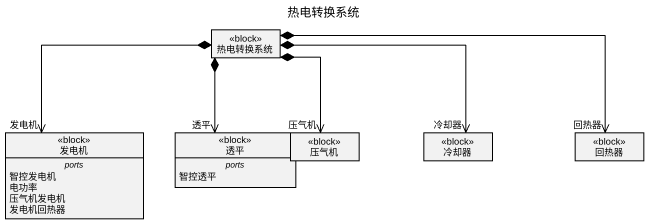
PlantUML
@startuml
title 热电转换系统
hide circle
hide empty members
class 热电转换系统 <<block>>
class 发电机 <<block>> {
  -- ports --
  智控发电机
  电功率
  压气机发电机
  发电机回热器
}
class 透平 <<block>> {
  -- ports --
  智控透平
}
class 压气机 <<block>>
class 冷却器 <<block>>
class 回热器 <<block>>
热电转换系统 *--> "发电机" 发电机
热电转换系统 *--> "透平" 透平
热电转换系统 *--> "压气机" 压气机
热电转换系统 *-right-> "冷却器" 冷却器
热电转换系统 *-right-> "回热器" 回热器
@enduml
